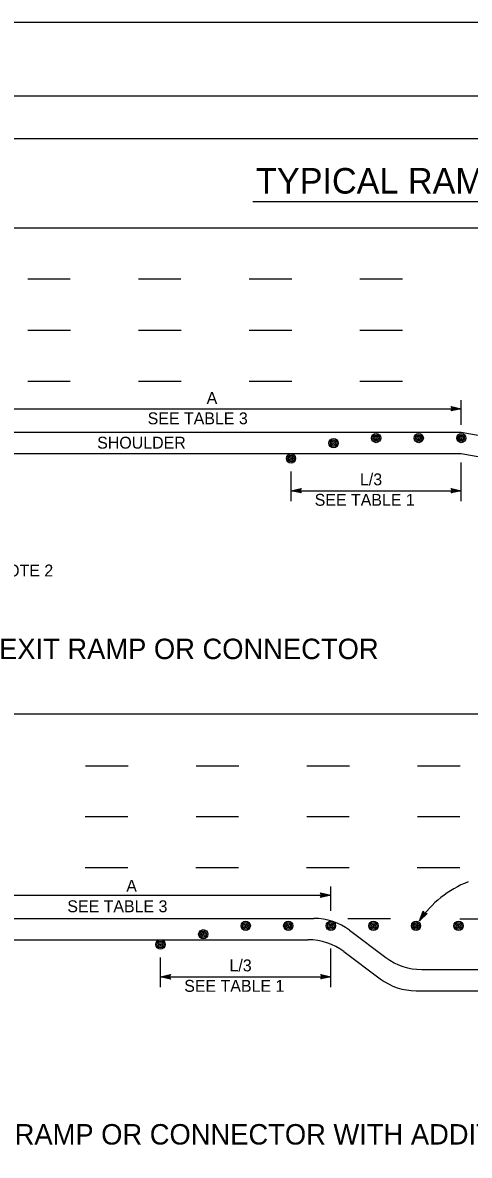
# Model space of a CAD drawing. Extents: x -893 to 867, y -474 to 712.
# Drawn here: x -459 to -197, y 47 to 712 of the extents above; entities that cross this region are included whole.
import ezdxf

# ---------------------------------------------------------------- set-up
doc = ezdxf.new("R2010")
doc.units = 0
for name, color, linetype in [('border_PLOTTING-ELEMENTS', 7, 'Continuous'), ('border_rw_22x34_Cut_Lines', 7, 'Continuous'), ('border_SHEET', 7, 'Continuous'), ('tcd_DELINEATOR', 7, 'Continuous'), ('tcd_PVMT-MARKER', 7, 'Continuous'), ('tcd_PVMT-MARKER-anno', 7, 'Continuous'), ('tcd_SIGN-ROADSIDE-anno', 7, 'Continuous')]:
    doc.layers.add(name, color=color, linetype=linetype)

msp = doc.modelspace()

# ---------------------------------------------------------------- linework, layer by layer
at = {"layer": 'border_PLOTTING-ELEMENTS'}
for points in [[(-893.46, -474.05), (866.54, -474.05), (866.54, 711.95), (-893.46, 711.95)], [(-863.46, 668.95), (836.54, 668.95), (836.54, -431.05), (-863.46, -431.05)]]:
    msp.add_lwpolyline(points, close=True, dxfattribs=at)
at = {"layer": 'border_rw_22x34_Cut_Lines'}
msp.add_lwpolyline([(-863.46, 668.95), (836.54, 668.95), (836.54, -431.05), (-863.46, -431.05)], close=True, dxfattribs=at)
at = {"layer": 'border_SHEET'}
msp.add_line((-813.46, 643.95), (811.54, 643.95), dxfattribs=at)
at = {"layer": 'tcd_DELINEATOR'}
for centre, radius in [((-276.63, 465.07), 2.72), ((-276.63, 465.07), 1.91), ((-276.63, 465.07), 1.09), ((-251.63, 468.08), 2.72), ((-251.63, 468.08), 1.91), ((-251.63, 468.08), 1.09), ((-251.63, 468.08), 0.272), ((-226.63, 468.08), 2.72), ((-226.63, 468.08), 1.91), ((-226.63, 468.08), 1.09), ((-226.63, 468.08), 0.272), ((-201.63, 468.08), 2.72), ((-201.63, 468.08), 1.91), ((-201.63, 468.08), 1.09), ((-201.63, 468.08), 0.272), ((-276.63, 465.07), 0.272), ((-301.63, 456.1), 2.72), ((-301.63, 456.1), 1.91), ((-301.63, 456.1), 1.09), ((-301.63, 456.1), 0.272), ((-328.23, 181.72), 2.72), ((-328.23, 181.72), 1.91), ((-328.23, 181.72), 1.09), ((-328.23, 181.72), 0.272), ((-303.23, 181.72), 2.72), ((-303.23, 181.72), 1.91), ((-303.23, 181.72), 1.09), ((-303.23, 181.72), 0.272), ((-278.23, 181.72), 2.72), ((-278.23, 181.72), 1.91), ((-278.23, 181.72), 1.09), ((-278.23, 181.72), 0.272), ((-253.23, 181.72), 2.72), ((-253.23, 181.72), 1.91), ((-253.23, 181.72), 1.09), ((-253.23, 181.72), 0.272), ((-228.23, 181.72), 2.72), ((-228.23, 181.72), 1.91), ((-228.23, 181.72), 1.09), ((-228.23, 181.72), 0.272), ((-203.23, 181.72), 2.72), ((-203.23, 181.72), 1.91), ((-203.23, 181.72), 1.09), ((-203.23, 181.72), 0.272), ((-378.26, 170.75), 2.72), ((-353.15, 176.74), 2.72), ((-353.15, 176.74), 1.91), ((-353.15, 176.74), 1.09), ((-353.15, 176.74), 0.272), ((-378.26, 170.75), 1.91), ((-378.26, 170.75), 1.09), ((-378.26, 170.75), 0.272)]:
    msp.add_circle(centre, radius, dxfattribs=at)
at = {"layer": 'tcd_PVMT-MARKER'}
for p, q in [((-781.63, 591.49), (96.01, 591.49)), ((-781.63, 471.49), (-201.63, 471.49)), ((-201.63, 471.49), (96.01, 419.01)), ((-781.63, 458.99), (-201.63, 458.99)), ((-201.63, 458.99), (96.01, 406.51)), ((-783.87, 306.07), (271.77, 306.07)), ((-783.87, 186.07), (-288.23, 186.07)), ((-783.87, 173.57), (-291.57, 173.57)), ((-267.23, 179.07), (-245.9, 163.07)), ((-270.57, 166.57), (-249.23, 150.57)), ((-224.9, 156.07), (81.77, 156.07)), ((-228.23, 143.57), (81.77, 143.57))]:
    msp.add_line(p, q, dxfattribs=at)
for points in [[(-456.24, 561.5), (-431.24, 561.5)], [(-391.24, 561.5), (-366.24, 561.5)], [(-326.24, 561.5), (-301.24, 561.5)], [(-261.24, 561.5), (-236.24, 561.5)], [(-456.19, 531.49), (-431.19, 531.49)], [(-391.19, 531.49), (-366.19, 531.49)], [(-326.19, 531.49), (-301.19, 531.49)], [(-261.19, 531.49), (-236.19, 531.49)], [(-456.23, 501.5), (-431.23, 501.5)], [(-391.23, 501.5), (-366.23, 501.5)], [(-326.23, 501.5), (-301.23, 501.5)], [(-261.23, 501.5), (-236.23, 501.5)], [(-422.27, 275.71), (-397.27, 275.71)], [(-357.27, 275.71), (-332.27, 275.71)], [(-292.27, 275.71), (-267.27, 275.71)], [(-227.27, 275.71), (-202.27, 275.71)], [(-422.42, 245.9), (-397.42, 245.9)], [(-357.42, 245.9), (-332.42, 245.9)], [(-292.42, 245.9), (-267.42, 245.9)], [(-227.42, 245.9), (-202.42, 245.9)], [(-422.51, 215.88), (-397.51, 215.88)], [(-357.51, 215.88), (-332.51, 215.88)], [(-292.51, 215.88), (-267.51, 215.88)], [(-227.51, 215.88), (-202.51, 215.88)], [(-268.21, 186.06), (-243.21, 186.06)], [(-202.45, 185.85), (-177.45, 185.85)]]:
    msp.add_lwpolyline(points, dxfattribs=at)
for centre, start, end in [((-288.23, 151.07), 53.13013, 90), ((-291.57, 138.57), 53.13013, 90), ((-224.9, 191.07), 233.1301, 270), ((-228.23, 178.57), 233.1301, 270)]:
    msp.add_arc(centre, 35, start, end, dxfattribs=at)
at = {"layer": 'tcd_PVMT-MARKER-anno'}
msp.add_line((-324.15, 606.94), (29.44, 606.94), dxfattribs=at)
at = {"layer": 'tcd_SIGN-ROADSIDE-anno'}
for p, q in [((-206.83, 485.29), (-207.63, 486.63)), ((-207.63, 486.63), (-207.63, 486.63)), ((-207.63, 486.63), (-201.63, 485.29)), ((-207.41, 486.27), (-203.01, 485.29)), ((-207.18, 485.91), (-204.39, 485.29)), ((-207, 485.57), (-205.77, 485.29)), ((-201.63, 475.82), (-201.63, 490.29)), ((-476.63, 485.29), (-201.63, 485.29)), ((-201.63, 485.29), (-207.63, 483.96)), ((-207.63, 483.96), (-206.83, 485.29)), ((-207.63, 483.96), (-207.63, 483.96)), ((-203.02, 485.29), (-207.39, 484.32)), ((-204.39, 485.29), (-207.22, 484.67)), ((-205.77, 485.29), (-206.98, 485.03)), ((-201.63, 485.29), (-201.63, 485.29)), ((-201.63, 431.11), (-201.63, 453.8)), ((-301.63, 431.11), (-301.63, 448.49)), ((-301.63, 437.15), (-201.63, 437.15)), ((-503.23, 199.71), (-278.23, 199.71)), ((-283.43, 199.71), (-284.23, 201.05)), ((-284.23, 201.05), (-284.23, 201.05)), ((-284.23, 201.05), (-278.23, 199.71)), ((-278.23, 199.71), (-284.23, 198.38)), ((-284.23, 198.38), (-283.43, 199.71)), ((-284.02, 200.69), (-279.61, 199.71)), ((-279.62, 199.7), (-284, 198.74)), ((-281, 199.71), (-283.82, 199.08)), ((-283.78, 200.33), (-281, 199.71)), ((-283.61, 199.99), (-282.38, 199.71)), ((-282.38, 199.71), (-283.59, 199.44)), ((-278.23, 190.46), (-278.23, 204.71)), ((-278.23, 199.71), (-278.23, 199.71)), ((-284.23, 198.38), (-284.23, 198.38)), ((-278.23, 145.75), (-278.23, 168.44)), ((-378.23, 145.75), (-378.23, 163.13)), ((-378.23, 151.79), (-278.23, 151.79))]:
    msp.add_line(p, q, dxfattribs=at)
for points in [[(-295.72, 435.83), (-301.63, 437.15), (-295.72, 438.46), (-295.93, 438.11), (-300.26, 437.15), (-295.93, 436.18), (-296.14, 436.53), (-298.91, 437.15), (-296.14, 437.76), (-296.35, 437.41), (-297.55, 437.15), (-296.35, 436.88), (-296.51, 437.15), (-295.72, 438.46), (-296.51, 437.15)], [(-207.53, 438.47), (-201.63, 437.15), (-207.53, 435.84), (-207.32, 436.19), (-203, 437.15), (-207.33, 438.12), (-207.12, 437.77), (-204.35, 437.15), (-207.11, 436.54), (-206.9, 436.89), (-205.71, 437.15), (-206.91, 437.42), (-206.75, 437.15), (-207.53, 435.84), (-206.75, 437.15)], [(-221.76, 188.89), (-226.15, 184.72), (-223.94, 190.35), (-223.77, 189.98), (-225.39, 185.86), (-222.17, 188.91), (-222.58, 188.93), (-224.63, 186.98), (-223.6, 189.62), (-223.43, 189.25), (-223.87, 188.11), (-222.98, 188.95), (-223.3, 188.97), (-223.94, 190.35), (-223.3, 188.97)], [(-372.33, 150.47), (-378.23, 151.79), (-372.33, 153.1), (-372.54, 152.75), (-376.86, 151.79), (-372.54, 150.82), (-372.74, 151.17), (-375.51, 151.79), (-372.75, 152.4), (-372.96, 152.05), (-374.15, 151.79), (-372.95, 151.52), (-373.11, 151.79), (-372.33, 153.1), (-373.11, 151.79)], [(-284.14, 153.11), (-278.23, 151.79), (-284.14, 150.48), (-283.93, 150.83), (-279.6, 151.79), (-283.93, 152.76), (-283.72, 152.41), (-280.95, 151.79), (-283.72, 151.18), (-283.51, 151.53), (-282.31, 151.79), (-283.51, 152.06), (-283.35, 151.79), (-284.14, 150.48), (-283.35, 151.79)]]:
    msp.add_lwpolyline(points, close=True, dxfattribs=at)
msp.add_arc((-175.7, 150.76), 60.82, 111.07579, 146.05574, dxfattribs=at)

# ---------------------------------------------------------------- texts
at = {"layer": 'tcd_PVMT-MARKER-anno'}
for s, height, p in [('TYPICAL RAMP CLOSURES', 15, (-322.16, 611.6)), ('EXIT RAMP OR CONNECTOR', 12, (-473.08, 338.29)), ('EXIT RAMP OR CONNECTOR WITH ADDITIONAL LANE', 12, (-504.05, 53.29))]:
    msp.add_text(s, height=height, dxfattribs=at).set_placement(p)
at = {"layer": 'tcd_SIGN-ROADSIDE-anno'}
for s, p in [('A', (-351.19, 488.13)), ('SEE TABLE 3', (-385.83, 476.13)), ('SHOULDER', (-415.46, 461.85)), ('L/3', (-261.15, 440.31)), ('SEE TABLE 1', (-287.74, 428.31)), ('SEE NOTE 2', (-496.42, 386.8)), ('A', (-398.37, 201.67)), ('SEE TABLE 3', (-433.01, 189.67)), ('L/3', (-337.75, 154.95)), ('SEE TABLE 1', (-364.34, 142.95))]:
    msp.add_text(s, height=7, dxfattribs=at).set_placement(p)

doc.saveas('drawing.dxf')
